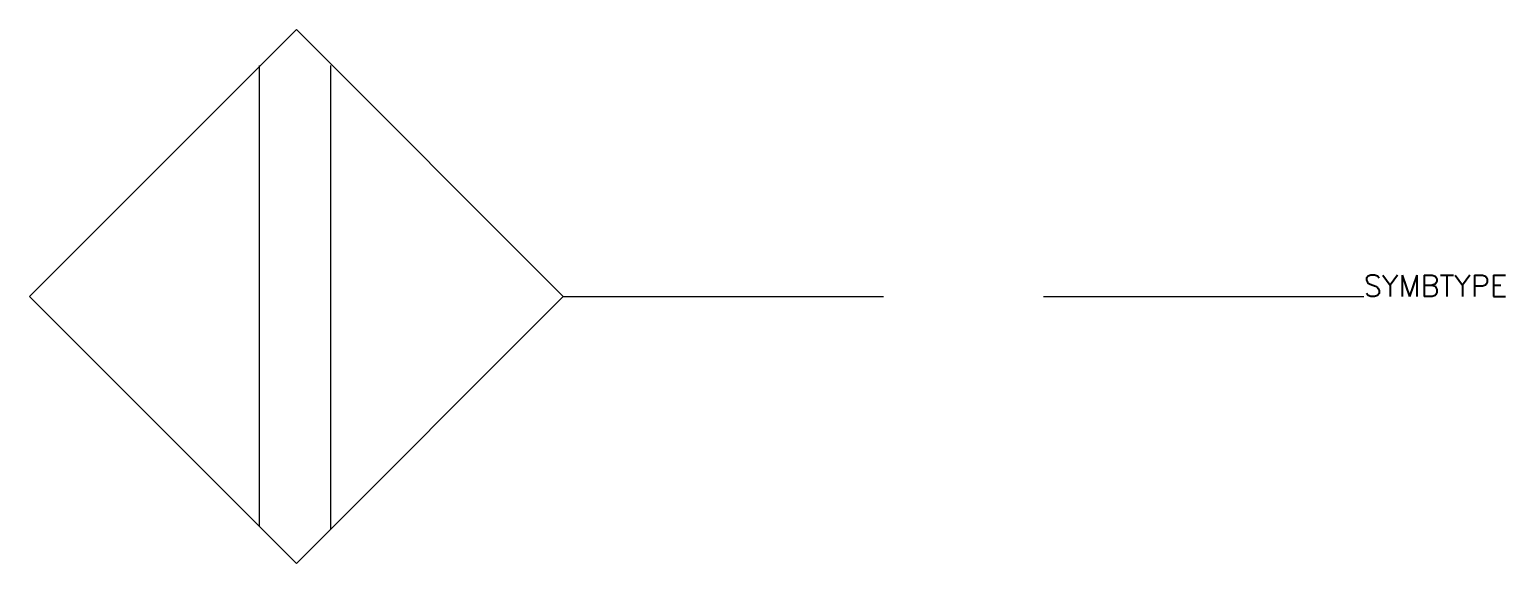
# Model space of a CAD drawing. Extents: x 337.5 to 351.3, y 102.5 to 107.5.
import ezdxf

# ---------------------------------------------------------------- set-up
doc = ezdxf.new("R2010")
doc.units = 0
doc.header["$LTSCALE"] = 6
doc.header["$MEASUREMENT"] = 0
doc.linetypes.add('DASHED', pattern=[0.75, 0.5, -0.25])
doc.layers.get('0').update_dxf_attribs({"linetype": 'CONTINUOUS'})
for name, color, linetype in [('1', 8, 'CONTINUOUS'), ('3', 30, 'CONTINUOUS'), ('9', 8, 'DASHED')]:
    doc.layers.add(name, color=color, linetype=linetype)
doc.styles.get("Standard").update_dxf_attribs({"font": 'simplex', "width": 0.85})

msp = doc.modelspace()

# ---------------------------------------------------------------- linework, layer by layer
at = {"layer": '1'}
for p, q in [((339.652, 107.164), (339.652, 102.851)), ((340.321, 107.164), (340.321, 102.818))]:
    msp.add_line(p, q, dxfattribs=at)
at = {"layer": '3'}
for p, q in [((340, 107.5), (337.5, 105)), ((342.5, 105), (340, 107.5)), ((337.5, 105), (340, 102.5)), ((340, 102.5), (342.5, 105))]:
    msp.add_line(p, q, dxfattribs=at)
at = {"layer": '9'}
msp.add_line((342.5, 105), (350, 105), dxfattribs=at)

# ---------------------------------------------------------------- texts
at = {"flags": 1}
msp.add_attdef('SYMBTYPE', (350, 105), 'GN', height=0.2, dxfattribs=at)

doc.saveas('drawing.dxf')
